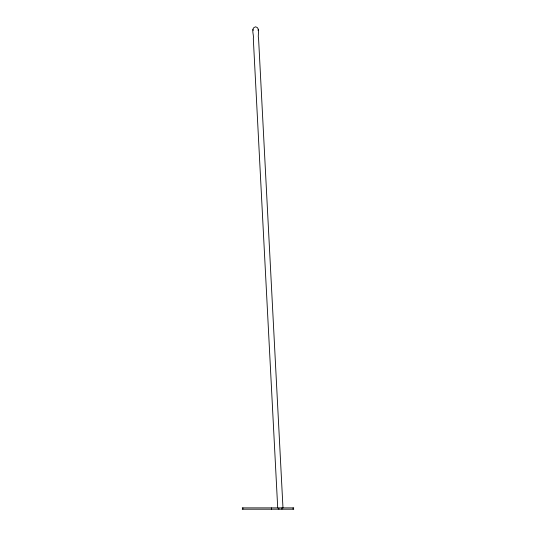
<?xml version="1.0" encoding="UTF-8"?>
<svg xmlns="http://www.w3.org/2000/svg" width="536" height="536" viewBox="0 0 536 536"><rect width="100%" height="100%" fill="white"/><g stroke="black" fill="none" stroke-linecap="round" stroke-linejoin="round"><path stroke-width="0.8" d="M277.708 507.887L253.314 38.686C254.285 35.322 250.305 27.818 255.598 26.8C260.677 27.772 257.347 35.108 258.566 38.411L282.975 507.887M258.044 30.398L258.231 29.433M242.245 507.887L293.755 507.887M242.245 509.2L293.755 509.2M252.965 29.433L253.153 30.398M293.125 507.887L293.125 509.2M281.956 507.887L281.956 509.2M278.854 508.322L278.854 509.2M271.41 507.887L271.41 508.322M271.41 508.765L271.41 509.2M242.875 507.887L242.875 509.2"/></g></svg>
